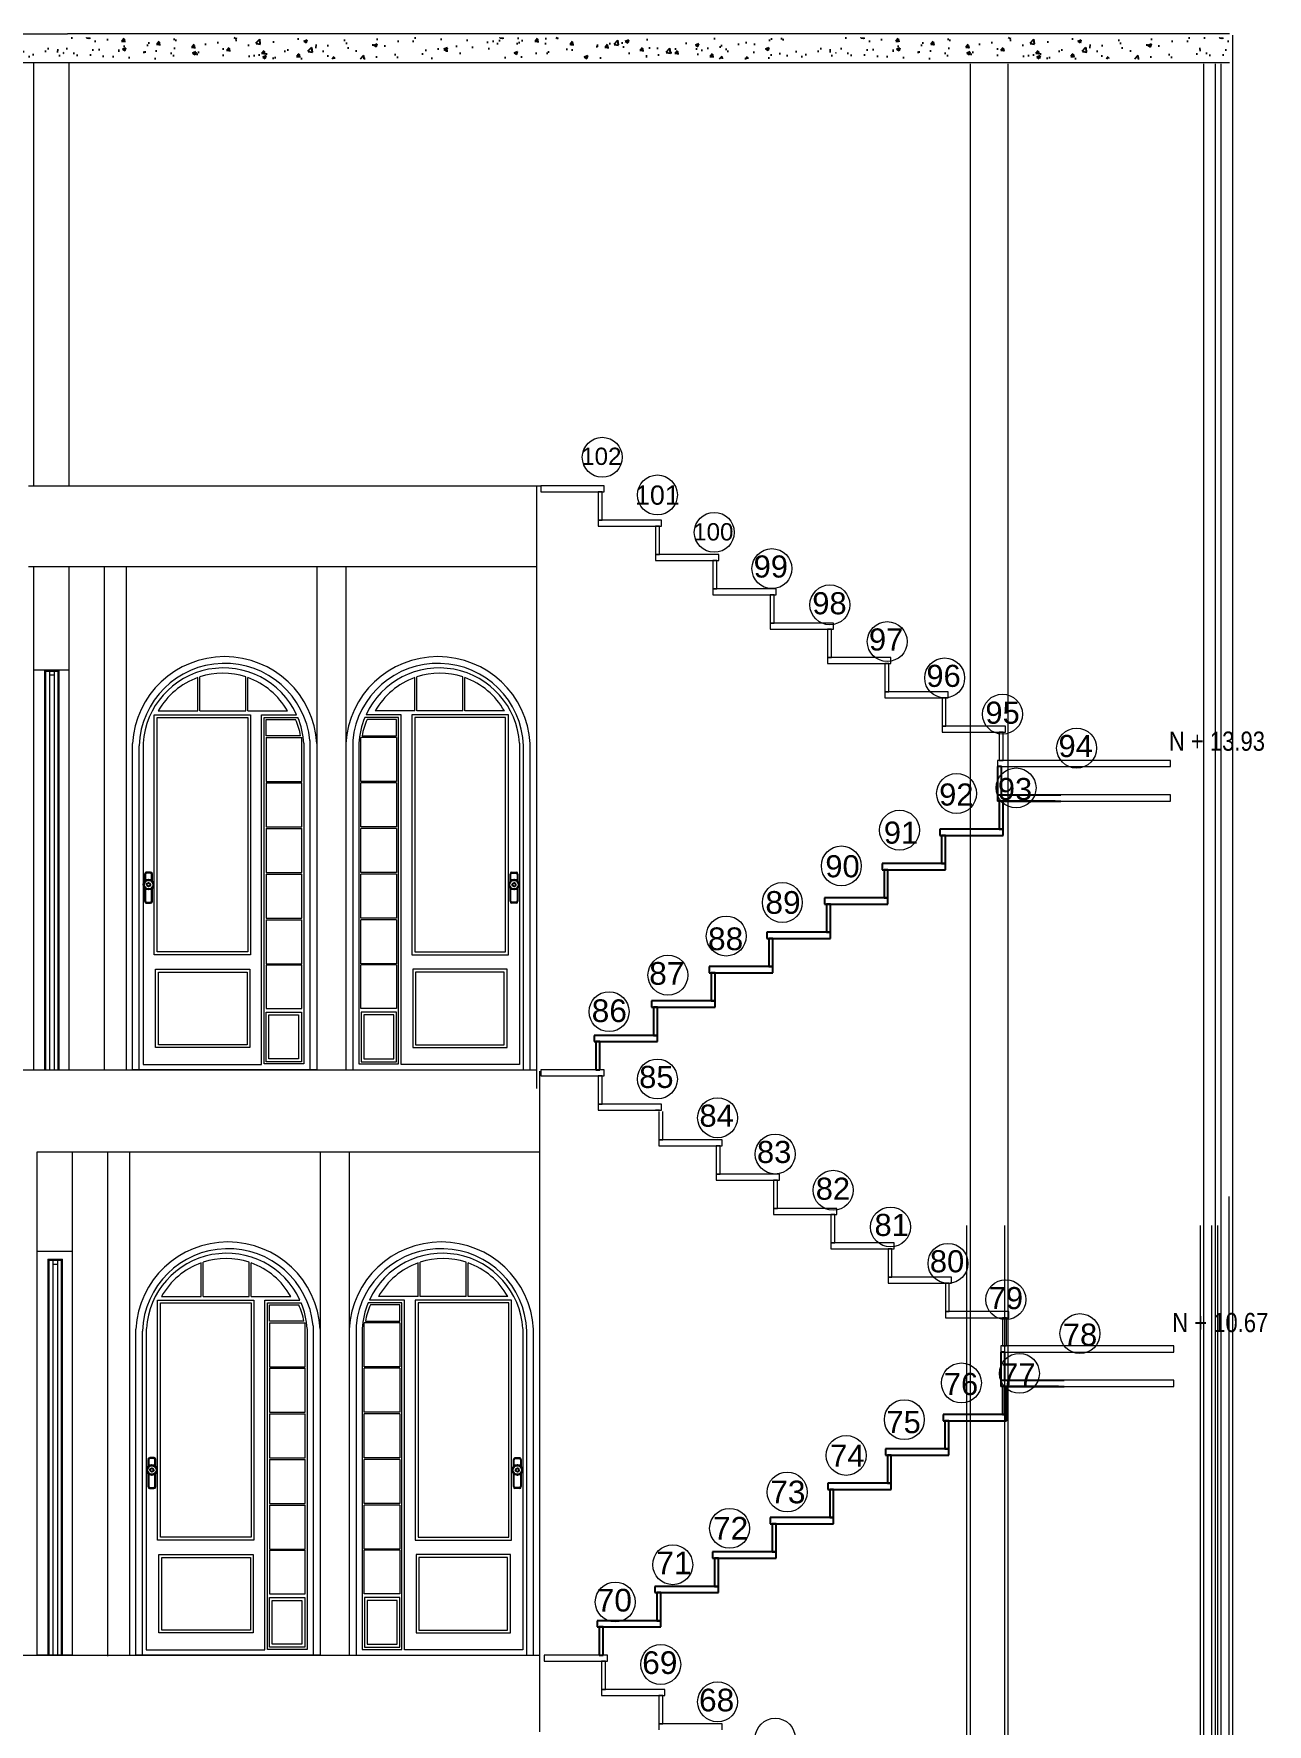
# Model space of a CAD drawing. Extents: x 1270 to 1442, y 932 to 1016.
# Drawn here: x 1376.32 to 1382.74, y 1004.35 to 1013.15 of the extents above; entities that cross this region are included whole.
import ezdxf

# ---------------------------------------------------------------- set-up
doc = ezdxf.new("R2010")
doc.units = 0
doc.header["$MEASUREMENT"] = 0
for name, color, linetype, lineweight in [('arquitecturapasito', 252, 'Continuous', 5), ('DEP-LEJOS1', 36, 'Continuous', 25), ('DEP-LEJOS2', 36, 'Continuous', 9), ('puertas', 34, 'Continuous', 9)]:
    doc.layers.add(name, color=color, linetype=linetype, lineweight=lineweight)
doc.styles.add('MtXpl_Arial_Narrow', font='')
doc.styles.get("Standard").update_dxf_attribs({"font": 'arial.ttf'})
doc.styles.get('MtXpl_Arial_Narrow').set_extended_font_data('Arial Narrow')

msp = doc.modelspace()

# ---------------------------------------------------------------- hatches: boundary and pattern name
h = msp.add_hatch()
h.set_pattern_fill('AR-CONC', color=256, scale=0.001, style=0)
h.set_pattern_definition([(50, (553.18377, 602.47397), (0.18218467, -0.015939086), [0.01905, -0.20955]), (355, (553.18377, 602.47397), (-0.035242826, 0.191056643), [0.01524, -0.16764]), (100.451, (553.19895, 602.47264), (0.1469425, 0.175116688), [0.01619, -0.17809]), (46.1842, (553.18377, 602.52477), (0.27107904, -0.04204233), [0.028575, -0.314325]), (96.6356, (553.20636, 602.52126), (0.237404234, 0.247425556), [0.024285, -0.267135]), (351.184, (553.18377, 602.52477), (0.23740461, 0.24742512), [0.02286, -0.25146]), (21, (553.20917, 602.51207), (0.15161488, -0.102265519), [0.01905, -0.20955]), (326, (553.20917, 602.51207), (0.06180203, 0.184187966), [0.01524, -0.16764]), (71.4514, (553.2218, 602.50354), (0.21341649, 0.081922858), [0.01619, -0.17809]), (37.5, (553.183765, 602.473967), (0.0030886033, 0.084555039), [0, -0.165608, 0, -0.17018, 0, -0.168275]), (7.5, (553.183765, 602.47397), (0.0668196625, 0.100180575), [0, -0.097028, 0, -0.161798, 0, -0.064135]), (327.5, (553.12712, 602.47397), (0.135590595, -0.005728744), [0, -0.0635, 0, -0.19812, 0, -0.26289]), (317.5, (553.10172, 602.47397), (0.148129181, 0.025426491), [0, -0.08255, 0, -0.131572, 0, -0.18669])])
h.paths.add_polyline_path([(1376.4804, 1013.1275), (1372.4704, 1013.1275), (1372.4704, 1013.0175), (1376.4804, 1013.0175)])
h = msp.add_hatch()
h.set_pattern_fill('AR-CONC', color=256, scale=0.001, style=0)
h.set_pattern_definition([(50, (557.20449, 602.47397), (0.18218467, -0.015939086), [0.01905, -0.20955]), (355, (557.20449, 602.47397), (-0.035242826, 0.191056643), [0.01524, -0.16764]), (100.451, (557.21967, 602.47264), (0.1469425, 0.175116688), [0.01619, -0.17809]), (46.1842, (557.2045, 602.52477), (0.27107904, -0.04204233), [0.028575, -0.314325]), (96.6356, (557.22708, 602.52126), (0.237404234, 0.247425556), [0.024285, -0.267135]), (351.184, (557.2045, 602.52477), (0.23740461, 0.24742512), [0.02286, -0.25146]), (21, (557.22989, 602.51207), (0.15161488, -0.102265519), [0.01905, -0.20955]), (326, (557.22989, 602.51207), (0.06180203, 0.184187966), [0.01524, -0.16764]), (71.4514, (557.24252, 602.50354), (0.21341649, 0.081922858), [0.01619, -0.17809]), (37.5, (557.20449, 602.473967), (0.0030886033, 0.084555039), [0, -0.165608, 0, -0.17018, 0, -0.168275]), (7.5, (557.20449, 602.47397), (0.0668196625, 0.100180575), [0, -0.097028, 0, -0.161798, 0, -0.064135]), (327.5, (557.14785, 602.47397), (0.135590595, -0.005728744), [0, -0.0635, 0, -0.19812, 0, -0.26289]), (317.5, (557.12245, 602.47397), (0.148129181, 0.025426491), [0, -0.08255, 0, -0.131572, 0, -0.18669])])
h.paths.add_polyline_path([(1380.5011, 1013.1275), (1376.4911, 1013.1275), (1376.4911, 1013.0175), (1380.5011, 1013.0175)])
h = msp.add_hatch()
h.set_pattern_fill('AR-CONC', color=256, scale=0.001, style=0)
h.set_pattern_definition([(50, (561.2334, 602.47397), (0.18218467, -0.015939086), [0.01905, -0.20955]), (355, (561.2334, 602.47397), (-0.035242826, 0.191056643), [0.01524, -0.16764]), (100.451, (561.24858, 602.47264), (0.1469425, 0.175116688), [0.01619, -0.17809]), (46.1842, (561.2334, 602.52477), (0.27107904, -0.04204233), [0.028575, -0.314325]), (96.6356, (561.25598, 602.52126), (0.237404234, 0.247425556), [0.024285, -0.267135]), (351.184, (561.2334, 602.52477), (0.23740461, 0.24742512), [0.02286, -0.25146]), (21, (561.2588, 602.51207), (0.15161488, -0.102265519), [0.01905, -0.20955]), (326, (561.2588, 602.51207), (0.06180203, 0.184187966), [0.01524, -0.16764]), (71.4514, (561.27143, 602.50354), (0.21341649, 0.081922858), [0.01619, -0.17809]), (37.5, (561.233394, 602.473967), (0.0030886033, 0.084555039), [0, -0.165608, 0, -0.17018, 0, -0.168275]), (7.5, (561.23339, 602.47397), (0.0668196625, 0.100180575), [0, -0.097028, 0, -0.161798, 0, -0.064135]), (327.5, (561.17675, 602.47397), (0.135590595, -0.005728744), [0, -0.0635, 0, -0.19812, 0, -0.26289]), (317.5, (561.15135, 602.47397), (0.148129181, 0.025426491), [0, -0.08255, 0, -0.131572, 0, -0.18669])])
h.paths.add_polyline_path([(1382.3967, 1013.0175), (1382.3967, 1013.1275), (1380.5201, 1013.1275), (1380.5201, 1013.0175)])
h = msp.add_hatch()
h.set_pattern_fill('AR-CONC', color=256, scale=0.001, style=0)
h.set_pattern_definition([(50, (563.10001, 602.47397), (0.18218467, -0.015939086), [0.01905, -0.20955]), (355, (563.1, 602.47397), (-0.035242826, 0.191056643), [0.01524, -0.16764]), (100.451, (563.11519, 602.47264), (0.1469425, 0.175116688), [0.01619, -0.17809]), (46.1842, (563.1, 602.52477), (0.27107904, -0.04204233), [0.028575, -0.314325]), (96.6356, (563.1226, 602.52126), (0.237404234, 0.247425556), [0.024285, -0.267135]), (351.184, (563.1, 602.52477), (0.23740461, 0.24742512), [0.02286, -0.25146]), (21, (563.12541, 602.51207), (0.15161488, -0.102265519), [0.01905, -0.20955]), (326, (563.1254, 602.51207), (0.06180203, 0.184187966), [0.01524, -0.16764]), (71.4514, (563.13804, 602.50354), (0.21341649, 0.081922858), [0.01619, -0.17809]), (37.5, (563.10001, 602.473967), (0.0030886033, 0.084555039), [0, -0.165608, 0, -0.17018, 0, -0.168275]), (7.5, (563.10001, 602.47397), (0.0668196625, 0.100180575), [0, -0.097028, 0, -0.161798, 0, -0.064135]), (327.5, (563.04337, 602.47397), (0.135590595, -0.005728744), [0, -0.0635, 0, -0.19812, 0, -0.26289]), (317.5, (563.01797, 602.47397), (0.148129181, 0.025426491), [0, -0.08255, 0, -0.131572, 0, -0.18669])])
h.paths.add_polyline_path([(1382.5467, 1013.0175), (1382.5467, 1013.1275), (1382.3867, 1013.1275), (1382.3867, 1013.0175)])

# ---------------------------------------------------------------- linework, layer by layer
for p, q in [((1376.9031, 1008.7739), (1376.9031, 1008.7376)), ((1376.9043, 1008.7739), (1376.9043, 1008.7387)), ((1376.9325, 1008.7821), (1376.9114, 1008.7821)), ((1376.9325, 1008.7809), (1376.9114, 1008.7809)), ((1376.9396, 1008.7387), (1376.9396, 1008.7739)), ((1376.9408, 1008.7376), (1376.9408, 1008.7739)), ((1378.805, 1008.7376), (1378.805, 1008.7739)), ((1378.8062, 1008.7387), (1378.8062, 1008.7739)), ((1378.8132, 1008.7821), (1378.8344, 1008.7821)), ((1378.8132, 1008.7809), (1378.8344, 1008.7809)), ((1378.8415, 1008.7739), (1378.8415, 1008.7387)), ((1378.8427, 1008.7739), (1378.8427, 1008.7376)), ((1376.9031, 1008.7008), (1376.9031, 1008.6326)), ((1376.9043, 1008.6997), (1376.9043, 1008.6326)), ((1376.9114, 1008.6255), (1376.9325, 1008.6255)), ((1376.9114, 1008.6243), (1376.9325, 1008.6243)), ((1376.9396, 1008.6326), (1376.9396, 1008.6997)), ((1376.9408, 1008.6326), (1376.9408, 1008.7008)), ((1378.805, 1008.6326), (1378.805, 1008.7008)), ((1378.8062, 1008.6326), (1378.8062, 1008.6997)), ((1378.8344, 1008.6255), (1378.8132, 1008.6255)), ((1378.8344, 1008.6243), (1378.8132, 1008.6243)), ((1378.8415, 1008.6997), (1378.8415, 1008.6326)), ((1378.8427, 1008.7008), (1378.8427, 1008.6326)), ((1376.9203, 1005.7272), (1376.9203, 1005.6909)), ((1376.9216, 1005.7272), (1376.9216, 1005.6921)), ((1376.9498, 1005.7355), (1376.9286, 1005.7355)), ((1376.9498, 1005.7342), (1376.9286, 1005.7342)), ((1376.9569, 1005.6921), (1376.9569, 1005.7272)), ((1376.9581, 1005.6909), (1376.9581, 1005.7272)), ((1378.8222, 1005.6909), (1378.8222, 1005.7272)), ((1378.8234, 1005.6921), (1378.8234, 1005.7272)), ((1378.8305, 1005.7355), (1378.8517, 1005.7355)), ((1378.8305, 1005.7342), (1378.8517, 1005.7342)), ((1378.8588, 1005.7272), (1378.8588, 1005.6921)), ((1378.86, 1005.7272), (1378.86, 1005.6909)), ((1376.9203, 1005.6541), (1376.9203, 1005.5859)), ((1376.9216, 1005.653), (1376.9216, 1005.5859)), ((1376.9569, 1005.5859), (1376.9569, 1005.653)), ((1376.9581, 1005.5859), (1376.9581, 1005.6541)), ((1378.8222, 1005.5859), (1378.8222, 1005.6541)), ((1378.8234, 1005.5859), (1378.8234, 1005.653)), ((1378.8588, 1005.653), (1378.8588, 1005.5859)), ((1378.86, 1005.6541), (1378.86, 1005.5859)), ((1376.9286, 1005.5788), (1376.9498, 1005.5788)), ((1376.9286, 1005.5776), (1376.9498, 1005.5776)), ((1378.8517, 1005.5788), (1378.8305, 1005.5788)), ((1378.8517, 1005.5776), (1378.8305, 1005.5776))]:
    msp.add_line(p, q)
for centre, radius in [((1376.922, 1008.7192), 0.0263), ((1376.922, 1008.7192), 0.0233), ((1376.922, 1008.7192), 0.00929), ((1378.8238, 1008.7192), 0.0263), ((1378.8238, 1008.7192), 0.0233), ((1378.8238, 1008.7192), 0.00929), ((1376.9392, 1005.6725), 0.0263), ((1376.9392, 1005.6725), 0.0233), ((1376.9392, 1005.6725), 0.00929), ((1378.8411, 1005.6725), 0.0263), ((1378.8411, 1005.6725), 0.0233), ((1378.8411, 1005.6725), 0.00929)]:
    msp.add_circle(centre, radius)
for centre, radius, start, end in [((1376.9114, 1008.7739), 0.00828, 90, 180), ((1376.9114, 1008.7739), 0.00706, 90, 180), ((1376.9325, 1008.7739), 0.00828, 0, 90), ((1376.9325, 1008.7739), 0.00706, 0, 90), ((1378.8132, 1008.7739), 0.00828, 90, 180), ((1378.8132, 1008.7739), 0.00706, 90, 180), ((1378.8344, 1008.7739), 0.00828, 0, 90), ((1378.8344, 1008.7739), 0.00706, 0, 90), ((1376.9114, 1008.6326), 0.00828, 180, 270), ((1376.9114, 1008.6326), 0.00706, 180, 270), ((1376.9325, 1008.6326), 0.00828, 270, 0), ((1376.9325, 1008.6326), 0.00706, 270, 0), ((1378.8132, 1008.6326), 0.00828, 180, 270), ((1378.8132, 1008.6326), 0.00706, 180, 270), ((1378.8344, 1008.6326), 0.00828, 270, 0), ((1378.8344, 1008.6326), 0.00706, 270, 0), ((1376.9286, 1005.7272), 0.00828, 90, 180), ((1376.9286, 1005.7272), 0.00706, 90, 180), ((1376.9498, 1005.7272), 0.00828, 0, 90), ((1376.9498, 1005.7272), 0.00706, 0, 90), ((1378.8305, 1005.7272), 0.00828, 90, 180), ((1378.8305, 1005.7272), 0.00706, 90, 180), ((1378.8517, 1005.7272), 0.00828, 0, 90), ((1378.8517, 1005.7272), 0.00706, 0, 90), ((1376.9286, 1005.5859), 0.00828, 180, 270), ((1376.9286, 1005.5859), 0.00706, 180, 270), ((1376.9498, 1005.5859), 0.00828, 270, 0), ((1376.9498, 1005.5859), 0.00706, 270, 0), ((1378.8305, 1005.5859), 0.00828, 180, 270), ((1378.8305, 1005.5859), 0.00706, 180, 270), ((1378.8517, 1005.5859), 0.00828, 270, 0), ((1378.8517, 1005.5859), 0.00706, 270, 0)]:
    msp.add_arc(centre, radius, start, end)
at = {"layer": 'arquitecturapasito', "color": 252}
for p, q in [((1372.4504, 1013.1475), (1376.5004, 1013.1475)), ((1382.5467, 1013.1475), (1376.5004, 1013.1475)), ((1382.564, 1002.4854), (1382.564, 1013.1404)), ((1372.4504, 1012.9975), (1376.5004, 1012.9975)), ((1376.3247, 1010.7955), (1376.3247, 1012.9975)), ((1376.5004, 1012.9975), (1382.5467, 1012.9975)), ((1376.5089, 1010.7955), (1376.5089, 1012.9975)), ((1381.1991, 992.2904), (1381.1991, 1012.9904)), ((1381.3769, 1012.9975), (1381.3769, 1012.9975)), ((1381.3941, 1012.9904), (1381.3941, 992.2904)), ((1382.414, 995.1904), (1382.414, 1012.9904)), ((1376.2962, 1010.7955), (1378.9636, 1010.7955)), ((1376.715, 1010.7955), (1378.9636, 1010.7955)), ((1378.94, 1010.7955), (1378.94, 1007.6575)), ((1376.2962, 1010.3755), (1378.94, 1010.3755)), ((1376.3247, 1007.7559), (1376.3247, 1010.3759)), ((1376.5089, 1007.7559), (1376.5089, 1010.3759)), ((1376.6914, 1010.3759), (1376.6914, 1007.7559)), ((1376.8058, 1010.3759), (1376.8058, 1007.7559)), ((1377.7979, 1010.3759), (1377.7979, 1007.7559)), ((1377.9479, 1010.3759), (1377.9479, 1007.7559)), ((1376.5089, 1009.8359), (1376.3247, 1009.8359)), ((1376.3808, 1009.8359), (1376.4572, 1009.8359)), ((1376.3808, 1009.8359), (1376.3808, 1007.7559)), ((1376.3858, 1009.8359), (1376.3858, 1007.7559)), ((1376.3858, 1009.8309), (1376.4522, 1009.8309)), ((1376.4058, 1009.8309), (1376.4058, 1007.7559)), ((1376.4058, 1009.8109), (1376.4322, 1009.8109)), ((1376.4322, 1007.7559), (1376.4322, 1009.8309)), ((1376.4522, 1007.7559), (1376.4522, 1009.8359)), ((1376.4572, 1007.7559), (1376.4572, 1009.8359)), ((1377.1783, 1009.6229), (1377.1783, 1009.7968)), ((1377.1883, 1009.6229), (1377.1883, 1009.8002)), ((1377.4283, 1009.6229), (1377.4283, 1009.8002)), ((1377.4383, 1009.6229), (1377.4383, 1009.7968)), ((1378.3075, 1009.6229), (1378.3075, 1009.7968)), ((1378.3175, 1009.6229), (1378.3175, 1009.8002)), ((1378.5575, 1009.6229), (1378.5575, 1009.8002)), ((1378.5675, 1009.6229), (1378.5675, 1009.7968)), ((1376.9516, 1009.6037), (1377.453, 1009.6037)), ((1376.9516, 1008.3536), (1376.9516, 1009.6037)), ((1376.9666, 1009.5887), (1377.438, 1009.5887)), ((1376.9666, 1008.3686), (1376.9666, 1009.5887)), ((1376.9723, 1009.6229), (1377.1783, 1009.6229)), ((1377.1883, 1009.6229), (1377.4283, 1009.6229)), ((1377.438, 1009.5887), (1377.438, 1008.3686)), ((1377.4383, 1009.6229), (1377.6442, 1009.6229)), ((1377.453, 1009.6037), (1377.453, 1008.3536)), ((1377.5088, 1007.7832), (1377.5088, 1009.6037)), ((1377.5088, 1009.6037), (1377.6921, 1009.6037)), ((1377.5228, 1007.7855), (1377.5228, 1009.5887)), ((1377.5228, 1009.5887), (1377.6986, 1009.5887)), ((1378.223, 1009.5887), (1378.0471, 1009.5887)), ((1378.237, 1009.6037), (1378.0537, 1009.6037)), ((1378.3075, 1009.6229), (1378.1016, 1009.6229)), ((1378.223, 1007.7855), (1378.223, 1009.5887)), ((1378.237, 1007.7832), (1378.237, 1009.6037)), ((1378.7942, 1009.6037), (1378.2928, 1009.6037)), ((1378.2928, 1009.6037), (1378.2928, 1008.3536)), ((1378.7792, 1009.5887), (1378.3078, 1009.5887)), ((1378.3078, 1009.5887), (1378.3078, 1008.3686)), ((1378.5575, 1009.6229), (1378.3175, 1009.6229)), ((1378.7735, 1009.6229), (1378.5675, 1009.6229)), ((1378.7792, 1008.3686), (1378.7792, 1009.5887)), ((1378.7942, 1008.3536), (1378.7942, 1009.6037)), ((1377.5343, 1009.4933), (1377.5343, 1009.5787)), ((1377.5343, 1009.5787), (1377.6863, 1009.5787)), ((1378.2115, 1009.5787), (1378.0594, 1009.5787)), ((1378.2115, 1009.4933), (1378.2115, 1009.5787)), ((1376.8379, 1007.7559), (1376.8379, 1009.4528)), ((1376.8724, 1007.7559), (1376.8724, 1009.4423)), ((1376.893, 1009.4546), (1376.893, 1007.7832)), ((1377.7127, 1009.4933), (1377.5343, 1009.4933)), ((1377.5343, 1009.4846), (1377.5343, 1009.2559)), ((1377.5343, 1009.4846), (1377.7193, 1009.4846)), ((1377.7193, 1009.2559), (1377.7193, 1009.4846)), ((1377.7299, 1009.4546), (1377.7299, 1007.7855)), ((1377.7615, 1009.4693), (1377.7615, 1007.7559)), ((1377.7979, 1009.4528), (1377.7979, 1007.7559)), ((1377.9479, 1009.4528), (1377.9479, 1007.7559)), ((1377.9843, 1009.4693), (1377.9843, 1007.7559)), ((1378.0158, 1009.4546), (1378.0158, 1007.7855)), ((1378.0265, 1009.2559), (1378.0265, 1009.4846)), ((1378.2115, 1009.4846), (1378.0265, 1009.4846)), ((1378.0331, 1009.4933), (1378.2115, 1009.4933)), ((1378.2115, 1009.4846), (1378.2115, 1009.2559)), ((1378.8528, 1009.4546), (1378.8528, 1007.7832)), ((1378.8734, 1007.7559), (1378.8734, 1009.4423)), ((1378.9079, 1007.7559), (1378.9079, 1009.4528)), ((1377.5343, 1009.2559), (1377.7193, 1009.2559)), ((1377.5343, 1009.2489), (1377.5343, 1009.0202)), ((1377.5343, 1009.2489), (1377.7193, 1009.2489)), ((1377.7193, 1009.0202), (1377.7193, 1009.2489)), ((1378.2115, 1009.2559), (1378.0265, 1009.2559)), ((1378.0265, 1009.0202), (1378.0265, 1009.2489)), ((1378.2115, 1009.2489), (1378.0265, 1009.2489)), ((1378.2115, 1009.2489), (1378.2115, 1009.0202)), ((1377.5343, 1009.0202), (1377.7193, 1009.0202)), ((1377.5343, 1009.0114), (1377.5343, 1008.7826)), ((1377.5343, 1009.0114), (1377.7193, 1009.0114)), ((1377.7193, 1008.7826), (1377.7193, 1009.0114)), ((1378.2115, 1009.0202), (1378.0265, 1009.0202)), ((1378.0265, 1008.7826), (1378.0265, 1009.0114)), ((1378.2115, 1009.0114), (1378.0265, 1009.0114)), ((1378.2115, 1009.0114), (1378.2115, 1008.7826)), ((1377.5343, 1008.7826), (1377.7193, 1008.7826)), ((1377.5343, 1008.7741), (1377.5343, 1008.5453)), ((1377.5343, 1008.7741), (1377.7193, 1008.7741)), ((1377.7193, 1008.5453), (1377.7193, 1008.7741)), ((1378.2115, 1008.7826), (1378.0265, 1008.7826)), ((1378.0265, 1008.5453), (1378.0265, 1008.7741)), ((1378.2115, 1008.7741), (1378.0265, 1008.7741)), ((1378.2115, 1008.7741), (1378.2115, 1008.5453)), ((1377.5343, 1008.5453), (1377.7193, 1008.5453)), ((1377.5343, 1008.5364), (1377.5343, 1008.3076)), ((1377.5343, 1008.5364), (1377.7193, 1008.5364)), ((1377.7193, 1008.3076), (1377.7193, 1008.5364)), ((1378.2115, 1008.5453), (1378.0265, 1008.5453)), ((1378.0265, 1008.3076), (1378.0265, 1008.5364)), ((1378.2115, 1008.5364), (1378.0265, 1008.5364)), ((1378.2115, 1008.5364), (1378.2115, 1008.3076)), ((1377.438, 1008.3686), (1376.9666, 1008.3686)), ((1378.3078, 1008.3686), (1378.7792, 1008.3686)), ((1377.453, 1008.3536), (1376.9516, 1008.3536)), ((1376.9583, 1008.2792), (1377.4492, 1008.2792)), ((1376.9583, 1007.871), (1376.9583, 1008.2792)), ((1377.4492, 1008.2792), (1377.4492, 1007.871)), ((1377.5343, 1008.3076), (1377.7193, 1008.3076)), ((1377.5343, 1008.3025), (1377.5343, 1008.0737)), ((1377.5343, 1008.3025), (1377.7193, 1008.3025)), ((1377.7193, 1008.0737), (1377.7193, 1008.3025)), ((1378.2115, 1008.3076), (1378.0265, 1008.3076)), ((1378.0265, 1008.0737), (1378.0265, 1008.3025)), ((1378.2115, 1008.3025), (1378.0265, 1008.3025)), ((1378.2115, 1008.3025), (1378.2115, 1008.0737)), ((1378.2928, 1008.3536), (1378.7942, 1008.3536)), ((1378.7875, 1008.2792), (1378.2966, 1008.2792)), ((1378.2966, 1008.2792), (1378.2966, 1007.871)), ((1378.7875, 1007.871), (1378.7875, 1008.2792)), ((1376.9733, 1008.2642), (1377.4342, 1008.2642)), ((1376.9733, 1007.886), (1376.9733, 1008.2642)), ((1377.4342, 1008.2642), (1377.4342, 1007.886)), ((1378.7725, 1008.2642), (1378.3116, 1008.2642)), ((1378.3116, 1008.2642), (1378.3116, 1007.886)), ((1378.7725, 1007.886), (1378.7725, 1008.2642)), ((1377.5332, 1008.0556), (1377.7178, 1008.0556)), ((1377.5332, 1007.7973), (1377.5332, 1008.0556)), ((1377.5343, 1008.0737), (1377.7193, 1008.0737)), ((1377.5482, 1008.0406), (1377.7028, 1008.0406)), ((1377.5482, 1007.8123), (1377.5482, 1008.0406)), ((1377.7028, 1008.0406), (1377.7028, 1007.8123)), ((1377.7178, 1008.0556), (1377.7178, 1007.7973)), ((1378.2115, 1008.0737), (1378.0265, 1008.0737)), ((1378.2126, 1008.0556), (1378.028, 1008.0556)), ((1378.028, 1008.0556), (1378.028, 1007.7973)), ((1378.1976, 1008.0406), (1378.043, 1008.0406)), ((1378.043, 1008.0406), (1378.043, 1007.8123)), ((1378.1976, 1007.8123), (1378.1976, 1008.0406)), ((1378.2126, 1007.7973), (1378.2126, 1008.0556)), ((1377.4492, 1007.871), (1376.9583, 1007.871)), ((1377.4342, 1007.886), (1376.9733, 1007.886)), ((1378.2966, 1007.871), (1378.7875, 1007.871)), ((1378.3116, 1007.886), (1378.7725, 1007.886)), ((1376.1458, 1007.7559), (1378.94, 1007.7559)), ((1376.3808, 1007.7559), (1376.4572, 1007.7559)), ((1376.5089, 1007.7559), (1376.5089, 1007.7859)), ((1377.7979, 1007.7559), (1376.8379, 1007.7559)), ((1377.7615, 1007.7559), (1376.8724, 1007.7559)), ((1376.893, 1007.7832), (1377.5088, 1007.7832)), ((1377.7299, 1007.7855), (1377.5228, 1007.7855)), ((1377.7178, 1007.7973), (1377.5332, 1007.7973)), ((1377.7028, 1007.8123), (1377.5482, 1007.8123)), ((1377.9479, 1007.7559), (1378.9079, 1007.7559)), ((1377.9843, 1007.7559), (1378.8734, 1007.7559)), ((1378.0158, 1007.7855), (1378.223, 1007.7855)), ((1378.028, 1007.7973), (1378.2126, 1007.7973)), ((1378.043, 1007.8123), (1378.1976, 1007.8123)), ((1378.8528, 1007.7832), (1378.237, 1007.7832)), ((1378.9572, 1007.7488), (1378.9572, 1007.3488)), ((1376.342, 1004.7092), (1376.3419, 1007.3292)), ((1376.3419, 1007.3288), (1378.9572, 1007.3288)), ((1376.5262, 1004.7092), (1376.5261, 1007.3292)), ((1376.7086, 1007.3292), (1376.7086, 1004.7032)), ((1376.8231, 1007.3292), (1376.8231, 1004.7092)), ((1377.8152, 1007.3292), (1377.8152, 1004.7092)), ((1377.9652, 1007.3292), (1377.9652, 1004.7092)), ((1378.9572, 1007.3492), (1378.9572, 1004.7092)), ((1382.5459, 996.44), (1382.5459, 1007.095)), ((1381.181, 986.245), (1381.181, 1006.945)), ((1381.376, 1006.945), (1381.376, 986.245)), ((1382.3959, 989.145), (1382.3959, 1006.945)), ((1376.3419, 1004.7092), (1376.3419, 1006.8092)), ((1376.5262, 1006.8092), (1376.3419, 1006.8092)), ((1376.5262, 1004.7092), (1376.5262, 1006.8092)), ((1376.3981, 1006.7692), (1376.4745, 1006.7692)), ((1376.3981, 1006.7692), (1376.3981, 1004.7092)), ((1376.4031, 1006.7642), (1376.4695, 1006.7642)), ((1376.4031, 1006.7642), (1376.4031, 1004.7092)), ((1376.4231, 1006.7642), (1376.4231, 1004.7092)), ((1376.4231, 1006.7442), (1376.4495, 1006.7442)), ((1376.4495, 1004.7092), (1376.4495, 1006.7642)), ((1376.4695, 1004.7092), (1376.4695, 1006.7642)), ((1376.4745, 1004.7092), (1376.4745, 1006.7692)), ((1377.1955, 1006.5762), (1377.1955, 1006.7501)), ((1377.2055, 1006.5762), (1377.2055, 1006.7535)), ((1377.4455, 1006.5762), (1377.4455, 1006.7535)), ((1377.4555, 1006.5762), (1377.4555, 1006.7501)), ((1378.3248, 1006.5762), (1378.3248, 1006.7501)), ((1378.3348, 1006.5762), (1378.3348, 1006.7535)), ((1378.5748, 1006.5762), (1378.5748, 1006.7535)), ((1378.5848, 1006.5762), (1378.5848, 1006.7501)), ((1376.9688, 1006.557), (1377.4703, 1006.557)), ((1376.9688, 1005.3069), (1376.9688, 1006.557)), ((1376.9838, 1006.542), (1377.4553, 1006.542)), ((1376.9838, 1005.3219), (1376.9838, 1006.542)), ((1376.9896, 1006.5762), (1377.1955, 1006.5762)), ((1377.2055, 1006.5762), (1377.4455, 1006.5762)), ((1377.4553, 1006.542), (1377.4553, 1005.3219)), ((1377.4555, 1006.5762), (1377.6615, 1006.5762)), ((1377.4703, 1006.557), (1377.4703, 1005.3069)), ((1377.5261, 1004.7365), (1377.5261, 1006.557)), ((1377.5261, 1006.557), (1377.7093, 1006.557)), ((1377.54, 1004.7389), (1377.54, 1006.542)), ((1377.54, 1006.542), (1377.7159, 1006.542)), ((1377.5516, 1006.4467), (1377.5516, 1006.532)), ((1377.5516, 1006.532), (1377.7036, 1006.532)), ((1378.2403, 1006.542), (1378.0644, 1006.542)), ((1378.2543, 1006.557), (1378.071, 1006.557)), ((1378.2287, 1006.532), (1378.0767, 1006.532)), ((1378.3248, 1006.5762), (1378.1188, 1006.5762)), ((1378.2287, 1006.4467), (1378.2287, 1006.532)), ((1378.2403, 1004.7389), (1378.2403, 1006.542)), ((1378.2543, 1004.7365), (1378.2543, 1006.557)), ((1378.8115, 1006.557), (1378.31, 1006.557)), ((1378.31, 1006.557), (1378.31, 1005.3069)), ((1378.7965, 1006.542), (1378.325, 1006.542)), ((1378.325, 1006.542), (1378.325, 1005.3219)), ((1378.5748, 1006.5762), (1378.3348, 1006.5762)), ((1378.7907, 1006.5762), (1378.5848, 1006.5762)), ((1378.7965, 1005.3219), (1378.7965, 1006.542)), ((1378.8115, 1005.3069), (1378.8115, 1006.557)), ((1377.73, 1006.4467), (1377.5516, 1006.4467)), ((1377.5516, 1006.4379), (1377.5516, 1006.2092)), ((1377.5516, 1006.4379), (1377.7366, 1006.4379)), ((1377.7366, 1006.2092), (1377.7366, 1006.4379)), ((1377.7788, 1006.4226), (1377.7788, 1004.7092)), ((1378.0016, 1006.4226), (1378.0016, 1004.7092)), ((1378.0437, 1006.2092), (1378.0437, 1006.4379)), ((1378.2287, 1006.4379), (1378.0437, 1006.4379)), ((1378.0503, 1006.4467), (1378.2287, 1006.4467)), ((1378.2287, 1006.4379), (1378.2287, 1006.2092)), ((1376.8552, 1004.7092), (1376.8552, 1006.4062)), ((1376.8897, 1004.7092), (1376.8897, 1006.3956)), ((1376.9102, 1006.4079), (1376.9102, 1004.7365)), ((1377.7472, 1006.4079), (1377.7472, 1004.7389)), ((1377.8152, 1006.4062), (1377.8152, 1004.7092)), ((1377.9652, 1006.4062), (1377.9652, 1004.7092)), ((1378.0331, 1006.4079), (1378.0331, 1004.7389)), ((1378.8701, 1006.4079), (1378.8701, 1004.7365)), ((1378.8906, 1004.7092), (1378.8906, 1006.3956)), ((1378.9252, 1004.7092), (1378.9252, 1006.4062)), ((1377.5516, 1006.2092), (1377.7366, 1006.2092)), ((1377.5516, 1006.2023), (1377.5516, 1005.9735)), ((1377.5516, 1006.2023), (1377.7366, 1006.2023)), ((1377.7366, 1005.9735), (1377.7366, 1006.2023)), ((1378.2287, 1006.2092), (1378.0437, 1006.2092)), ((1378.0437, 1005.9735), (1378.0437, 1006.2023)), ((1378.2287, 1006.2023), (1378.0437, 1006.2023)), ((1378.2287, 1006.2023), (1378.2287, 1005.9735)), ((1377.5516, 1005.9735), (1377.7366, 1005.9735)), ((1377.5516, 1005.9647), (1377.5516, 1005.736)), ((1377.5516, 1005.9647), (1377.7366, 1005.9647)), ((1377.7366, 1005.736), (1377.7366, 1005.9647)), ((1378.2287, 1005.9735), (1378.0437, 1005.9735)), ((1378.0437, 1005.736), (1378.0437, 1005.9647)), ((1378.2287, 1005.9647), (1378.0437, 1005.9647)), ((1378.2287, 1005.9647), (1378.2287, 1005.736)), ((1377.5516, 1005.736), (1377.7366, 1005.736)), ((1377.5516, 1005.7274), (1377.5516, 1005.4987)), ((1377.5516, 1005.7274), (1377.7366, 1005.7274)), ((1377.7366, 1005.4987), (1377.7366, 1005.7274)), ((1378.2287, 1005.736), (1378.0437, 1005.736)), ((1378.0437, 1005.4987), (1378.0437, 1005.7274)), ((1378.2287, 1005.7274), (1378.0437, 1005.7274)), ((1378.2287, 1005.7274), (1378.2287, 1005.4987)), ((1377.5516, 1005.4987), (1377.7366, 1005.4987)), ((1377.5516, 1005.4897), (1377.5516, 1005.2609)), ((1377.5516, 1005.4897), (1377.7366, 1005.4897)), ((1377.7366, 1005.2609), (1377.7366, 1005.4897)), ((1378.2287, 1005.4987), (1378.0437, 1005.4987)), ((1378.0437, 1005.2609), (1378.0437, 1005.4897)), ((1378.2287, 1005.4897), (1378.0437, 1005.4897)), ((1378.2287, 1005.4897), (1378.2287, 1005.2609)), ((1377.4703, 1005.3069), (1376.9688, 1005.3069)), ((1377.4553, 1005.3219), (1376.9838, 1005.3219)), ((1378.31, 1005.3069), (1378.8115, 1005.3069)), ((1378.325, 1005.3219), (1378.7965, 1005.3219)), ((1376.9756, 1005.2326), (1377.4665, 1005.2326)), ((1376.9756, 1004.8243), (1376.9756, 1005.2326)), ((1376.9906, 1005.2176), (1377.4515, 1005.2176)), ((1376.9906, 1004.8393), (1376.9906, 1005.2176)), ((1377.4515, 1005.2176), (1377.4515, 1004.8393)), ((1377.4665, 1005.2326), (1377.4665, 1004.8243)), ((1377.5516, 1005.2609), (1377.7366, 1005.2609)), ((1377.5516, 1005.2558), (1377.5516, 1005.0271)), ((1377.5516, 1005.2558), (1377.7366, 1005.2558)), ((1377.7366, 1005.0271), (1377.7366, 1005.2558)), ((1378.2287, 1005.2609), (1378.0437, 1005.2609)), ((1378.0437, 1005.0271), (1378.0437, 1005.2558)), ((1378.2287, 1005.2558), (1378.0437, 1005.2558)), ((1378.2287, 1005.2558), (1378.2287, 1005.0271)), ((1378.8047, 1005.2326), (1378.3139, 1005.2326)), ((1378.3139, 1005.2326), (1378.3139, 1004.8243)), ((1378.7897, 1005.2176), (1378.3289, 1005.2176)), ((1378.3289, 1005.2176), (1378.3289, 1004.8393)), ((1378.7897, 1004.8393), (1378.7897, 1005.2176)), ((1378.8047, 1004.8243), (1378.8047, 1005.2326)), ((1377.5516, 1005.0271), (1377.7366, 1005.0271)), ((1378.2287, 1005.0271), (1378.0437, 1005.0271)), ((1377.5505, 1005.0089), (1377.7351, 1005.0089)), ((1377.5505, 1004.7507), (1377.5505, 1005.0089)), ((1377.5655, 1004.9939), (1377.7201, 1004.9939)), ((1377.5655, 1004.7657), (1377.5655, 1004.9939)), ((1377.7201, 1004.9939), (1377.7201, 1004.7657)), ((1377.7351, 1005.0089), (1377.7351, 1004.7507)), ((1378.2298, 1005.0089), (1378.0452, 1005.0089)), ((1378.0452, 1005.0089), (1378.0452, 1004.7507)), ((1378.2148, 1004.9939), (1378.0602, 1004.9939)), ((1378.0602, 1004.9939), (1378.0602, 1004.7657)), ((1378.2148, 1004.7657), (1378.2148, 1004.9939)), ((1378.2298, 1004.7507), (1378.2298, 1005.0089)), ((1377.4515, 1004.8393), (1376.9906, 1004.8393)), ((1378.3289, 1004.8393), (1378.7897, 1004.8393)), ((1377.4665, 1004.8243), (1376.9756, 1004.8243)), ((1377.7351, 1004.7507), (1377.5505, 1004.7507)), ((1377.7201, 1004.7657), (1377.5655, 1004.7657)), ((1378.0452, 1004.7507), (1378.2298, 1004.7507)), ((1378.0602, 1004.7657), (1378.2148, 1004.7657)), ((1378.3139, 1004.8243), (1378.8047, 1004.8243)), ((1376.163, 1004.7092), (1378.9572, 1004.7092)), ((1376.5262, 1004.7092), (1376.3419, 1004.7092)), ((1376.3981, 1004.7092), (1376.4745, 1004.7092)), ((1376.3999, 1004.7092), (1376.4228, 1004.7092)), ((1377.8152, 1004.7092), (1376.8552, 1004.7092)), ((1377.7788, 1004.7092), (1376.8897, 1004.7092)), ((1376.9102, 1004.7365), (1377.5261, 1004.7365)), ((1377.7472, 1004.7389), (1377.54, 1004.7389)), ((1378.0016, 1004.7092), (1378.8906, 1004.7092)), ((1378.0331, 1004.7389), (1378.2403, 1004.7389)), ((1378.8701, 1004.7365), (1378.2543, 1004.7365)), ((1378.9572, 1004.7092), (1378.9572, 1004.3092))]:
    msp.add_line(p, q, dxfattribs=at)
at = {"layer": 'arquitecturapasito', "color": 252, "ltscale": 0.025}
for p, q in [((1382.474, 995.1904), (1382.474, 1012.9904)), ((1382.504, 995.1904), (1382.504, 1012.9904)), ((1382.4559, 989.145), (1382.4559, 1006.945)), ((1382.4859, 989.145), (1382.4859, 1006.945))]:
    msp.add_line(p, q, dxfattribs=at)
at = {"layer": 'arquitecturapasito', "color": 252, "linetype": 'ByBlock'}
for centre in [(1379.2829, 1010.9434), (1379.5701, 1010.7473), (1379.8658, 1010.5527), (1380.1659, 1010.3639), (1380.4676, 1010.1753), (1380.766, 1009.9841), (1381.0649, 1009.7949), (1381.3657, 1009.6061), (1381.7516, 1009.4296), (1381.4366, 1009.2224), (1381.127, 1009.1936), (1380.8299, 1009.0027), (1380.5272, 1008.8165), (1380.2201, 1008.626), (1379.9283, 1008.4515), (1379.6247, 1008.2476), (1379.3185, 1008.0579), (1379.5701, 1007.7073), (1379.8831, 1007.5056), (1380.1831, 1007.3168), (1380.4849, 1007.1282), (1380.7832, 1006.937), (1381.0822, 1006.7478), (1381.383, 1006.559), (1381.7689, 1006.3825), (1381.4539, 1006.1753), (1381.1522, 1006.1254), (1380.8551, 1005.9344), (1380.5523, 1005.7483), (1380.2453, 1005.5577), (1379.9455, 1005.3687), (1379.6499, 1005.1793), (1379.3506, 1004.9852), (1379.5874, 1004.6602), (1379.8831, 1004.4656), (1380.1831, 1004.2768)]:
    msp.add_circle(centre, 0.1039, dxfattribs=at)
at = {"layer": 'arquitecturapasito', "color": 252}
for centre, radius, start, end in [((1377.3179, 1009.4251), 0.4808, 3.31361, 176.68639), ((1377.3179, 1009.4251), 0.4458, 5.69759, 177.78048), ((1378.4279, 1009.4251), 0.4808, 3.31361, 176.68639), ((1378.4279, 1009.4251), 0.4458, 2.21952, 174.30241), ((1377.3115, 1009.4276), 0.4193, 24.82451, 176.31229), ((1377.3083, 1009.4339), 0.3855, 109.70971, 150.63649), ((1377.3083, 1009.4339), 0.3855, 71.86167, 108.13833), ((1377.3083, 1009.4339), 0.3855, 29.36351, 70.29029), ((1378.4343, 1009.4276), 0.4193, 3.68771, 155.17549), ((1378.4375, 1009.4339), 0.3855, 109.70971, 150.63649), ((1378.4375, 1009.4339), 0.3855, 71.86167, 108.13833), ((1378.4375, 1009.4339), 0.3855, 29.36351, 70.29029), ((1377.3115, 1009.4276), 0.4193, 3.68771, 22.58606), ((1378.4343, 1009.4276), 0.4193, 157.41394, 176.31229), ((1377.3926, 1009.4412), 0.3244, 9.24886, 25.08064), ((1378.3532, 1009.4412), 0.3244, 154.91936, 170.75114), ((1377.3352, 1006.3784), 0.4808, 3.31361, 176.68639), ((1378.4452, 1006.3784), 0.4808, 3.31361, 176.68639), ((1377.3352, 1006.3784), 0.4458, 5.69759, 177.78048), ((1377.3287, 1006.381), 0.4193, 24.82451, 176.31229), ((1377.3255, 1006.3872), 0.3855, 71.86167, 108.13833), ((1378.4452, 1006.3784), 0.4458, 2.21952, 174.30241), ((1378.4516, 1006.381), 0.4193, 3.68771, 155.17549), ((1378.4548, 1006.3872), 0.3855, 71.86167, 108.13833), ((1377.3255, 1006.3872), 0.3855, 109.70971, 150.63649), ((1377.3255, 1006.3872), 0.3855, 29.36351, 70.29029), ((1378.4548, 1006.3872), 0.3855, 109.70971, 150.63649), ((1378.4548, 1006.3872), 0.3855, 29.36351, 70.29029), ((1377.4098, 1006.3945), 0.3244, 9.24886, 25.08064), ((1377.3287, 1006.381), 0.4193, 3.68771, 22.58606), ((1378.4516, 1006.381), 0.4193, 157.41394, 176.31229), ((1378.3705, 1006.3945), 0.3244, 154.91936, 170.75114)]:
    msp.add_arc(centre, radius, start, end, dxfattribs=at)
at = {"layer": 'DEP-LEJOS1'}
for p, q in [((1381.3606, 1009.3331), (1381.34, 1009.3331)), ((1381.34, 1009.3331), (1381.34, 1009.1863)), ((1381.3606, 1009.1863), (1381.3606, 1009.3331)), ((1381.34, 1009.1863), (1381.34, 1009.1543)), ((1381.34, 1009.1863), (1381.3606, 1009.1863)), ((1381.37, 1009.1543), (1381.3493, 1009.1543)), ((1381.3493, 1009.1543), (1381.3493, 1009.0075)), ((1381.37, 1009.0075), (1381.37, 1009.1543)), ((1381.37, 1009.0075), (1381.04, 1009.0075)), ((1381.04, 1009.0075), (1381.04, 1008.9755)), ((1381.04, 1008.9755), (1381.37, 1008.9755)), ((1381.07, 1008.9755), (1381.0493, 1008.9755)), ((1381.0493, 1008.9755), (1381.0493, 1008.8287)), ((1381.07, 1008.8287), (1381.07, 1008.9755)), ((1381.3493, 1009.0075), (1381.37, 1009.0075)), ((1381.37, 1008.9755), (1381.37, 1009.0075)), ((1381.07, 1008.8287), (1380.74, 1008.8287)), ((1380.74, 1008.8287), (1380.74, 1008.7967)), ((1380.74, 1008.7967), (1381.07, 1008.7967)), ((1380.77, 1008.7967), (1380.7493, 1008.7967)), ((1380.7493, 1008.7967), (1380.7493, 1008.6499)), ((1380.77, 1008.6499), (1380.77, 1008.7967)), ((1381.0493, 1008.8287), (1381.07, 1008.8287)), ((1381.07, 1008.7967), (1381.07, 1008.8287)), ((1380.77, 1008.6499), (1380.44, 1008.6499)), ((1380.44, 1008.6499), (1380.44, 1008.6179)), ((1380.7493, 1008.6499), (1380.77, 1008.6499)), ((1380.77, 1008.6179), (1380.77, 1008.6499)), ((1380.44, 1008.6179), (1380.77, 1008.6179)), ((1380.47, 1008.6179), (1380.4493, 1008.6179)), ((1380.4493, 1008.6179), (1380.4493, 1008.4711)), ((1380.47, 1008.4711), (1380.47, 1008.6179)), ((1380.47, 1008.4711), (1380.14, 1008.4711)), ((1380.14, 1008.4711), (1380.14, 1008.4391)), ((1380.4493, 1008.4711), (1380.47, 1008.4711)), ((1380.47, 1008.4391), (1380.47, 1008.4711)), ((1380.14, 1008.4391), (1380.47, 1008.4391)), ((1380.17, 1008.4391), (1380.1493, 1008.4391)), ((1380.1493, 1008.4391), (1380.1493, 1008.2923)), ((1380.17, 1008.2923), (1380.17, 1008.4391)), ((1380.17, 1008.2923), (1379.84, 1008.2923)), ((1379.84, 1008.2923), (1379.84, 1008.2603)), ((1380.1493, 1008.2923), (1380.17, 1008.2923)), ((1380.17, 1008.2603), (1380.17, 1008.2923)), ((1379.84, 1008.2603), (1380.17, 1008.2603)), ((1379.87, 1008.2603), (1379.8493, 1008.2603)), ((1379.8493, 1008.2603), (1379.8493, 1008.1135)), ((1379.87, 1008.1135), (1379.87, 1008.2603)), ((1379.87, 1008.1135), (1379.54, 1008.1135)), ((1379.54, 1008.1135), (1379.54, 1008.0815)), ((1379.8493, 1008.1135), (1379.87, 1008.1135)), ((1379.87, 1008.0815), (1379.87, 1008.1135)), ((1379.54, 1008.0815), (1379.87, 1008.0815)), ((1379.57, 1008.0815), (1379.5493, 1008.0815)), ((1379.5493, 1008.0815), (1379.5493, 1007.9347)), ((1379.57, 1007.9347), (1379.57, 1008.0815)), ((1379.57, 1007.9347), (1379.24, 1007.9347)), ((1379.24, 1007.9347), (1379.24, 1007.9027)), ((1379.5493, 1007.9347), (1379.57, 1007.9347)), ((1379.57, 1007.9027), (1379.57, 1007.9347)), ((1379.24, 1007.9027), (1379.57, 1007.9027)), ((1379.27, 1007.9027), (1379.2493, 1007.9027)), ((1379.2493, 1007.9027), (1379.2493, 1007.7559)), ((1379.27, 1007.7559), (1379.27, 1007.9027)), ((1379.2493, 1007.7559), (1379.27, 1007.7559)), ((1381.3779, 1006.2864), (1381.3572, 1006.2864)), ((1381.3572, 1006.2864), (1381.3572, 1006.1396)), ((1381.3779, 1006.1396), (1381.3779, 1006.2864)), ((1381.3572, 1006.1396), (1381.3572, 1006.1076)), ((1381.3572, 1006.1396), (1381.3779, 1006.1396)), ((1381.3872, 1006.1076), (1381.3666, 1006.1076)), ((1381.3666, 1006.1076), (1381.3666, 1005.9608)), ((1381.3872, 1005.9608), (1381.3872, 1006.1076)), ((1381.3872, 1005.9608), (1381.0572, 1005.9608)), ((1381.0572, 1005.9608), (1381.0572, 1005.9288)), ((1381.0572, 1005.9288), (1381.3872, 1005.9288)), ((1381.0872, 1005.9288), (1381.0666, 1005.9288)), ((1381.0666, 1005.9288), (1381.0666, 1005.782)), ((1381.0872, 1005.782), (1381.0872, 1005.9288)), ((1381.3666, 1005.9608), (1381.3872, 1005.9608)), ((1381.3872, 1005.9288), (1381.3872, 1005.9608)), ((1381.0872, 1005.782), (1380.7572, 1005.782)), ((1380.7572, 1005.782), (1380.7572, 1005.75)), ((1380.7572, 1005.75), (1381.0872, 1005.75)), ((1380.7872, 1005.75), (1380.7666, 1005.75)), ((1380.7666, 1005.75), (1380.7666, 1005.6032)), ((1380.7872, 1005.6032), (1380.7872, 1005.75)), ((1381.0666, 1005.782), (1381.0872, 1005.782)), ((1381.0872, 1005.75), (1381.0872, 1005.782)), ((1380.7872, 1005.6032), (1380.4572, 1005.6032)), ((1380.4572, 1005.6032), (1380.4572, 1005.5712)), ((1380.4572, 1005.5712), (1380.7872, 1005.5712)), ((1380.4872, 1005.5712), (1380.4666, 1005.5712)), ((1380.4666, 1005.5712), (1380.4666, 1005.4244)), ((1380.4872, 1005.4244), (1380.4872, 1005.5712)), ((1380.7666, 1005.6032), (1380.7872, 1005.6032)), ((1380.7872, 1005.5712), (1380.7872, 1005.6032)), ((1380.4872, 1005.4244), (1380.1572, 1005.4244)), ((1380.1572, 1005.4244), (1380.1572, 1005.3924)), ((1380.1572, 1005.3924), (1380.4872, 1005.3924)), ((1380.1872, 1005.3924), (1380.1666, 1005.3924)), ((1380.1666, 1005.3924), (1380.1666, 1005.2456)), ((1380.1872, 1005.2456), (1380.1872, 1005.3924)), ((1380.4666, 1005.4244), (1380.4872, 1005.4244)), ((1380.4872, 1005.3924), (1380.4872, 1005.4244)), ((1380.1872, 1005.2456), (1379.8572, 1005.2456)), ((1379.8572, 1005.2456), (1379.8572, 1005.2136)), ((1379.8572, 1005.2136), (1380.1872, 1005.2136)), ((1379.8872, 1005.2136), (1379.8666, 1005.2136)), ((1379.8666, 1005.2136), (1379.8666, 1005.0668)), ((1379.8872, 1005.0668), (1379.8872, 1005.2136)), ((1380.1666, 1005.2456), (1380.1872, 1005.2456)), ((1380.1872, 1005.2136), (1380.1872, 1005.2456)), ((1379.8872, 1005.0668), (1379.5572, 1005.0668)), ((1379.5572, 1005.0668), (1379.5572, 1005.0348)), ((1379.5572, 1005.0348), (1379.8872, 1005.0348)), ((1379.5872, 1005.0348), (1379.5666, 1005.0348)), ((1379.5666, 1005.0348), (1379.5666, 1004.888)), ((1379.5872, 1004.888), (1379.5872, 1005.0348)), ((1379.8666, 1005.0668), (1379.8872, 1005.0668)), ((1379.8872, 1005.0348), (1379.8872, 1005.0668)), ((1379.5872, 1004.888), (1379.2572, 1004.888)), ((1379.2572, 1004.888), (1379.2572, 1004.856)), ((1379.2572, 1004.856), (1379.5872, 1004.856)), ((1379.2872, 1004.856), (1379.2666, 1004.856)), ((1379.2666, 1004.856), (1379.2666, 1004.7092)), ((1379.2872, 1004.7092), (1379.2872, 1004.856)), ((1379.5666, 1004.888), (1379.5872, 1004.888)), ((1379.5872, 1004.856), (1379.5872, 1004.888)), ((1379.2666, 1004.7092), (1379.2872, 1004.7092))]:
    msp.add_line(p, q, dxfattribs=at)
at = {"layer": 'DEP-LEJOS1', "ltscale": 0.005}
for p, q in [((1381.34, 1009.1863), (1381.67, 1009.1863)), ((1381.64, 1009.1543), (1381.34, 1009.1543)), ((1381.37, 1009.1543), (1381.67, 1009.1543)), ((1381.3572, 1006.1396), (1381.6872, 1006.1396)), ((1381.6572, 1006.1076), (1381.3572, 1006.1076)), ((1381.3872, 1006.1076), (1381.6872, 1006.1076))]:
    msp.add_line(p, q, dxfattribs=at)
at = {"layer": 'DEP-LEJOS2'}
for p, q in [((1379.2936, 1010.7955), (1378.9636, 1010.7955)), ((1378.9636, 1010.7955), (1378.9636, 1010.7635)), ((1378.9636, 1010.7635), (1379.2936, 1010.7635)), ((1379.2824, 1010.7635), (1379.2618, 1010.7635)), ((1379.2618, 1010.7635), (1379.2618, 1010.6167)), ((1379.2824, 1010.6167), (1379.2824, 1010.7635)), ((1379.2936, 1010.7635), (1379.2936, 1010.7955)), ((1379.5918, 1010.6167), (1379.2618, 1010.6167)), ((1379.2618, 1010.6167), (1379.2618, 1010.5847)), ((1379.2618, 1010.6167), (1379.2824, 1010.6167)), ((1379.2618, 1010.5847), (1379.5918, 1010.5847)), ((1379.5807, 1010.5847), (1379.56, 1010.5847)), ((1379.56, 1010.5847), (1379.56, 1010.4379)), ((1379.5807, 1010.4379), (1379.5807, 1010.5847)), ((1379.5918, 1010.5847), (1379.5918, 1010.6167)), ((1379.89, 1010.4379), (1379.56, 1010.4379)), ((1379.56, 1010.4379), (1379.56, 1010.4059)), ((1379.56, 1010.4379), (1379.5807, 1010.4379)), ((1379.56, 1010.4059), (1379.89, 1010.4059)), ((1379.8789, 1010.4059), (1379.8582, 1010.4059)), ((1379.8582, 1010.4059), (1379.8582, 1010.2591)), ((1379.8789, 1010.2591), (1379.8789, 1010.4059)), ((1379.89, 1010.4059), (1379.89, 1010.4379)), ((1380.1882, 1010.2591), (1379.8582, 1010.2591)), ((1379.8582, 1010.2591), (1379.8582, 1010.2271)), ((1379.8582, 1010.2591), (1379.8789, 1010.2591)), ((1379.8582, 1010.2271), (1380.1882, 1010.2271)), ((1380.1771, 1010.2271), (1380.1565, 1010.2271)), ((1380.1565, 1010.2271), (1380.1565, 1010.0803)), ((1380.1771, 1010.0803), (1380.1771, 1010.2271)), ((1380.1882, 1010.2271), (1380.1882, 1010.2591)), ((1380.4865, 1010.0803), (1380.1565, 1010.0803)), ((1380.1565, 1010.0803), (1380.1565, 1010.0483)), ((1380.1565, 1010.0803), (1380.1771, 1010.0803)), ((1380.1565, 1010.0483), (1380.4865, 1010.0483)), ((1380.4753, 1010.0483), (1380.4547, 1010.0483)), ((1380.4547, 1010.0483), (1380.4547, 1009.9015)), ((1380.4753, 1009.9015), (1380.4753, 1010.0483)), ((1380.4865, 1010.0483), (1380.4865, 1010.0803)), ((1380.7847, 1009.9015), (1380.4547, 1009.9015)), ((1380.4547, 1009.9015), (1380.4547, 1009.8695)), ((1380.4547, 1009.9015), (1380.4753, 1009.9015)), ((1380.4547, 1009.8695), (1380.7847, 1009.8695)), ((1380.7735, 1009.8695), (1380.7529, 1009.8695)), ((1380.7529, 1009.8695), (1380.7529, 1009.7227)), ((1380.7735, 1009.7227), (1380.7735, 1009.8695)), ((1380.7847, 1009.8695), (1380.7847, 1009.9015)), ((1381.0829, 1009.7227), (1380.7529, 1009.7227)), ((1380.7529, 1009.7227), (1380.7529, 1009.6907)), ((1380.7529, 1009.7227), (1380.7735, 1009.7227)), ((1380.7529, 1009.6907), (1381.0829, 1009.6907)), ((1381.0718, 1009.6907), (1381.0511, 1009.6907)), ((1381.0511, 1009.6907), (1381.0511, 1009.5439)), ((1381.0718, 1009.5439), (1381.0718, 1009.6907)), ((1381.0829, 1009.6907), (1381.0829, 1009.7227)), ((1381.3811, 1009.5439), (1381.0511, 1009.5439)), ((1381.0511, 1009.5439), (1381.0511, 1009.5119)), ((1381.0511, 1009.5439), (1381.0718, 1009.5439)), ((1381.0511, 1009.5119), (1381.3811, 1009.5119)), ((1381.37, 1009.5119), (1381.3493, 1009.5119)), ((1381.3493, 1009.5119), (1381.3493, 1009.3651)), ((1381.37, 1009.3651), (1381.37, 1009.5119)), ((1381.3811, 1009.5119), (1381.3811, 1009.5439)), ((1382.24, 1009.3651), (1381.34, 1009.3651)), ((1381.34, 1009.3651), (1381.34, 1009.3331)), ((1381.34, 1009.3331), (1382.2402, 1009.3331)), ((1381.3493, 1009.3651), (1381.37, 1009.3651)), ((1382.2402, 1009.3331), (1382.24, 1009.3651)), ((1382.24, 1009.1863), (1381.34, 1009.1863)), ((1381.34, 1009.1863), (1381.34, 1009.1543)), ((1381.34, 1009.1543), (1382.2402, 1009.1543)), ((1382.2402, 1009.1543), (1382.24, 1009.1863)), ((1379.2936, 1007.7559), (1378.9636, 1007.7559)), ((1378.9636, 1007.7559), (1378.9636, 1007.7239)), ((1379.2936, 1007.7239), (1379.2936, 1007.7559)), ((1378.9636, 1007.7239), (1379.2936, 1007.7239)), ((1379.2824, 1007.7239), (1379.2618, 1007.7239)), ((1379.2618, 1007.7239), (1379.2618, 1007.5771)), ((1379.2824, 1007.5771), (1379.2824, 1007.7239)), ((1379.5918, 1007.5771), (1379.2618, 1007.5771)), ((1379.2618, 1007.5771), (1379.2618, 1007.5451)), ((1379.2618, 1007.5771), (1379.2824, 1007.5771)), ((1379.5918, 1007.5451), (1379.5918, 1007.5771)), ((1379.2618, 1007.5451), (1379.5918, 1007.5451)), ((1379.5807, 1007.5451), (1379.56, 1007.5451)), ((1379.5773, 1007.538), (1379.5773, 1007.3912)), ((1379.5979, 1007.3912), (1379.5979, 1007.538)), ((1379.9073, 1007.3912), (1379.5773, 1007.3912)), ((1379.5773, 1007.3912), (1379.5773, 1007.3592)), ((1379.5773, 1007.3912), (1379.5979, 1007.3912)), ((1379.9073, 1007.3592), (1379.9073, 1007.3912)), ((1379.5773, 1007.3592), (1379.9073, 1007.3592)), ((1379.8961, 1007.3592), (1379.8755, 1007.3592)), ((1379.8755, 1007.3592), (1379.8755, 1007.2124)), ((1379.8961, 1007.2124), (1379.8961, 1007.3592)), ((1380.2055, 1007.2124), (1379.8755, 1007.2124)), ((1379.8755, 1007.2124), (1379.8755, 1007.1804)), ((1379.8755, 1007.2124), (1379.8961, 1007.2124)), ((1380.2055, 1007.1804), (1380.2055, 1007.2124)), ((1379.8755, 1007.1804), (1380.2055, 1007.1804)), ((1380.1944, 1007.1804), (1380.1737, 1007.1804)), ((1380.1737, 1007.1804), (1380.1737, 1007.0336)), ((1380.1944, 1007.0336), (1380.1944, 1007.1804)), ((1380.5037, 1007.0336), (1380.1737, 1007.0336)), ((1380.1737, 1007.0336), (1380.1737, 1007.0016)), ((1380.1737, 1007.0336), (1380.1944, 1007.0336)), ((1380.1737, 1007.0016), (1380.5037, 1007.0016)), ((1380.4926, 1007.0016), (1380.4719, 1007.0016)), ((1380.4719, 1007.0016), (1380.4719, 1006.8548)), ((1380.4926, 1006.8548), (1380.4926, 1007.0016)), ((1380.5037, 1007.0016), (1380.5037, 1007.0336)), ((1380.8019, 1006.8548), (1380.4719, 1006.8548)), ((1380.4719, 1006.8548), (1380.4719, 1006.8228)), ((1380.4719, 1006.8548), (1380.4926, 1006.8548)), ((1380.4719, 1006.8228), (1380.8019, 1006.8228)), ((1380.7908, 1006.8228), (1380.7702, 1006.8228)), ((1380.7702, 1006.8228), (1380.7702, 1006.676)), ((1380.7908, 1006.676), (1380.7908, 1006.8228)), ((1380.8019, 1006.8228), (1380.8019, 1006.8548)), ((1381.1002, 1006.676), (1380.7702, 1006.676)), ((1380.7702, 1006.676), (1380.7702, 1006.644)), ((1380.7702, 1006.676), (1380.7908, 1006.676)), ((1380.7702, 1006.644), (1381.1002, 1006.644)), ((1381.089, 1006.644), (1381.0684, 1006.644)), ((1381.0684, 1006.644), (1381.0684, 1006.4972)), ((1381.089, 1006.4972), (1381.089, 1006.644)), ((1381.1002, 1006.644), (1381.1002, 1006.676)), ((1381.3984, 1006.4972), (1381.0684, 1006.4972)), ((1381.0684, 1006.4972), (1381.0684, 1006.4652)), ((1381.0684, 1006.4972), (1381.089, 1006.4972)), ((1381.0684, 1006.4652), (1381.3984, 1006.4652)), ((1381.3872, 1006.4652), (1381.3666, 1006.4652)), ((1381.3666, 1006.4652), (1381.3666, 1006.3184)), ((1381.3872, 1006.3184), (1381.3872, 1006.4652)), ((1381.3984, 1006.4652), (1381.3984, 1006.4972)), ((1382.2572, 1006.3184), (1381.3572, 1006.3184)), ((1381.3572, 1006.3184), (1381.3572, 1006.2864)), ((1381.3572, 1006.2864), (1382.2575, 1006.2864)), ((1381.3666, 1006.3184), (1381.3872, 1006.3184)), ((1382.2575, 1006.2864), (1382.2572, 1006.3184)), ((1382.2572, 1006.1396), (1381.3572, 1006.1396)), ((1381.3572, 1006.1396), (1381.3572, 1006.1076)), ((1381.3572, 1006.1076), (1382.2575, 1006.1076)), ((1382.2575, 1006.1076), (1382.2572, 1006.1396)), ((1379.3108, 1004.7092), (1378.9808, 1004.7092)), ((1378.9808, 1004.7092), (1378.9808, 1004.6772)), ((1379.3108, 1004.7092), (1378.9808, 1004.7092)), ((1378.9808, 1004.7092), (1378.9808, 1004.6772)), ((1378.9808, 1004.6772), (1379.3108, 1004.6772)), ((1378.9808, 1004.6772), (1379.3108, 1004.6772)), ((1379.2997, 1004.6772), (1379.2791, 1004.6772)), ((1379.2791, 1004.6772), (1379.2791, 1004.5304)), ((1379.2997, 1004.5304), (1379.2997, 1004.6772)), ((1379.3108, 1004.6772), (1379.3108, 1004.7092)), ((1379.3108, 1004.6772), (1379.3108, 1004.7092)), ((1379.6091, 1004.5304), (1379.2791, 1004.5304)), ((1379.2791, 1004.5304), (1379.2791, 1004.4984)), ((1379.2791, 1004.5304), (1379.2997, 1004.5304)), ((1379.2791, 1004.4984), (1379.6091, 1004.4984)), ((1379.5979, 1004.4984), (1379.5773, 1004.4984)), ((1379.5773, 1004.4984), (1379.5773, 1004.3516)), ((1379.5979, 1004.3516), (1379.5979, 1004.4984)), ((1379.6091, 1004.4984), (1379.6091, 1004.5304)), ((1379.9073, 1004.3516), (1379.5773, 1004.3516)), ((1379.5773, 1004.3516), (1379.5773, 1004.3196)), ((1379.5773, 1004.3516), (1379.5979, 1004.3516)), ((1379.9073, 1004.3196), (1379.9073, 1004.3516))]:
    msp.add_line(p, q, dxfattribs=at)

# ---------------------------------------------------------------- texts
at = {"layer": 'arquitecturapasito', "color": 252}
for s, height, p in [('102', 0.09, (1379.1732, 1010.9035)), ('101', 0.1, (1379.4533, 1010.6965)), ('100', 0.09, (1379.756, 1010.5104)), ('99', 0.115, (1380.0708, 1010.3174)), ('98', 0.115, (1380.376, 1010.1262)), ('97', 0.115, (1380.6709, 1009.9376)), ('96', 0.115, (1380.9699, 1009.7483)), ('95', 0.115, (1381.277, 1009.5566)), ('94', 0.115, (1381.6574, 1009.3831)), ('92', 0.115, (1381.0364, 1009.1306)), ('93', 0.115, (1381.3416, 1009.1593)), ('91', 0.115, (1380.7484, 1008.9323)), ('90', 0.115, (1380.4439, 1008.7572)), ('89', 0.118, (1380.1319, 1008.5673)), ('88', 0.118, (1379.8333, 1008.3782)), ('87', 0.118, (1379.5273, 1008.198)), ('86', 0.118, (1379.228, 1008.0039)), ('85', 0.115, (1379.4751, 1007.6608)), ('84', 0.115, (1379.7888, 1007.4591)), ('83', 0.115, (1380.0881, 1007.2703)), ('82', 0.115, (1380.394, 1007.0791)), ('81', 0.115, (1380.6999, 1006.8905)), ('80', 0.115, (1380.9879, 1006.7013)), ('79', 0.115, (1381.2942, 1006.5095)), ('78', 0.115, (1381.6801, 1006.3194)), ('76', 0.115, (1381.0608, 1006.0624)), ('77', 0.115, (1381.3589, 1006.1123)), ('75', 0.115, (1380.7619, 1005.8641)), ('74', 0.115, (1380.4691, 1005.6889)), ('73', 0.118, (1380.1571, 1005.499)), ('72', 0.118, (1379.8593, 1005.31)), ('71', 0.118, (1379.5646, 1005.1298)), ('70', 0.118, (1379.254, 1004.9357)), ('69', 0.118, (1379.4908, 1004.6107)), ('68', 0.118, (1379.7865, 1004.4161))]:
    msp.add_text(s, height=height, dxfattribs=at).set_placement(p)
at = {"layer": 'puertas', "style": 'MtXpl_Arial_Narrow'}
for s, p in [('N + 13.93', (1382.2319, 1009.4159)), ('N + 10.67', (1382.2492, 1006.3899))]:
    msp.add_text(s, height=0.1, rotation=360, dxfattribs=at).set_placement(p)

doc.saveas('drawing.dxf')
